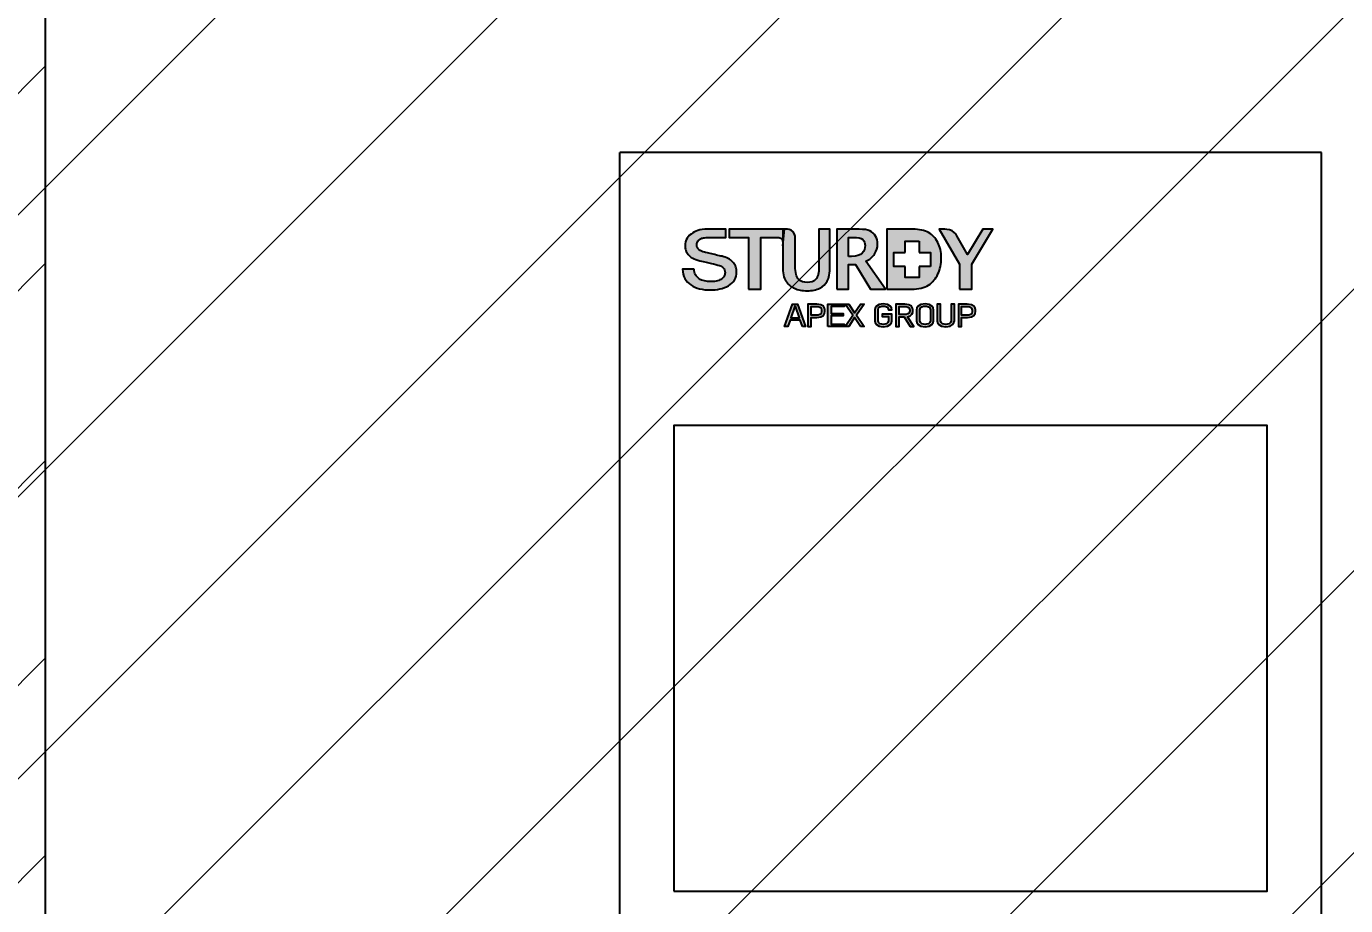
# Model space of a CAD drawing. Header units: millimetres. Extents: x -358422 to 32356, y 0 to 54379.
# Drawn here: x 10722.9 to 11136.5, y 4880.3 to 5155.9 of the extents above; entities that cross this region are included whole.
import ezdxf

# ---------------------------------------------------------------- set-up
doc = ezdxf.new("R2010")
doc.units = ezdxf.units.MM
doc.header["$MEASUREMENT"] = 0
doc.linetypes.add('HIDDEN', pattern=[9.525, 6.35, -3.175])
doc.layers.get('0').update_dxf_attribs({"lineweight": 25})
for name, color, linetype, lineweight in [('D', 3, 'Continuous', 13), ('DIM', 3, 'Continuous', 9), ('H', 2, 'HIDDEN', 15)]:
    doc.layers.add(name, color=color, linetype=linetype, lineweight=lineweight)
doc.styles.add('STU25', font='isocp2.shx')
doc.dimstyles.new('STU25', dxfattribs={"dimscale": 50, "dimtxt": 2.5, "dimasz": 2, "dimexe": 0.6, "dimexo": 1, "dimgap": 1, "dimtad": 1, "dimdsep": 46, "dimtxsty": 'STU25', "dimcen": 2, "dimazin": 2, "dimtfac": 1, "dimtmove": 0, "dimatfit": 3, "dimfxl": 0, "dimtolj": 1, "dimtzin": 0, "dimarcsym": 0})

# ---------------------------------------------------------------- blocks, each defined once
blk = doc.blocks.new('*D16')
at = {"layer": 'D', "color": 0, "lineweight": -2}
for p, q in [((10678.92, 5341.33), (9453.13, 5341.33)), ((9483.13, 5241.33), (9483.13, 3368.33)), ((10248.14, 3268.33), (9453.13, 3268.33))]:
    blk.add_line(p, q, dxfattribs=at)
at = {"layer": 'D', "color": 0}
for points in [[(9466.46, 5241.33), (9499.79, 5241.33), (9483.13, 5341.33)], [(9466.46, 3368.33), (9499.79, 3368.33), (9483.13, 3268.33)]]:
    blk.add_solid(points, dxfattribs=at)
at = {"layer": 'Defpoints', "color": 0}
for p in [(10728.92, 5341.33), (9483.13, 3268.33), (10298.14, 3268.33)]:
    blk.add_point(p, dxfattribs=at)
at = {"layer": 'D', "color": 0, "insert": (9370.62, 4304.83), "char_height": 125, "attachment_point": 5, "rotation": 90, "style": 'STU25'}
blk.add_mtext('\\A1;2073', dxfattribs=at)

msp = doc.modelspace()

# ---------------------------------------------------------------- hatches: boundary and pattern name
h = msp.add_hatch(color=256)
h.dxf.hatch_style = 2
edge = h.paths.add_edge_path()
edge.add_spline(control_points=[(10934.35, 5089.362), (10933.981, 5089.181), (10933.675, 5088.938), (10933.433, 5088.629), (10933.191, 5088.321), (10933.069, 5087.936), (10933.069, 5087.475), (10933.069, 5086.824), (10933.297, 5086.315), (10933.753, 5085.947), (10934.209, 5085.579), (10934.806, 5085.3), (10935.544, 5085.113), (10935.621, 5085.096), (10935.927, 5085.022), (10936.461, 5084.894), (10936.994, 5084.765), (10937.591, 5084.625), (10938.252, 5084.471), (10938.911, 5084.316), (10939.557, 5084.167), (10940.188, 5084.021), (10940.818, 5083.875), (10941.27, 5083.768), (10941.541, 5083.7), (10942.22, 5083.512), (10942.813, 5083.255), (10943.318, 5082.93), (10943.822, 5082.606), (10944.244, 5082.233), (10944.584, 5081.814), (10944.924, 5081.394), (10945.176, 5080.945), (10945.341, 5080.466), (10945.506, 5079.987), (10945.589, 5079.506), (10945.589, 5079.028), (10945.589, 5078.001), (10945.35, 5077.124), (10944.875, 5076.397), (10944.4, 5075.669), (10943.773, 5075.075), (10942.997, 5074.612), (10942.22, 5074.149), (10941.337, 5073.812), (10940.348, 5073.599), (10939.358, 5073.384), (10938.348, 5073.277), (10937.319, 5073.277), (10936.136, 5073.277), (10935.02, 5073.406), (10933.972, 5073.662), (10932.924, 5073.919), (10932.011, 5074.312), (10931.235, 5074.844), (10930.458, 5075.374), (10929.837, 5076.055), (10929.372, 5076.884), (10928.906, 5077.714), (10928.662, 5078.694), (10928.643, 5079.824), (10928.643, 5079.824), (10932.283, 5079.824), (10932.283, 5079.824), (10932.283, 5079.122), (10932.418, 5078.523), (10932.69, 5078.027), (10932.962, 5077.53), (10933.341, 5077.124), (10933.826, 5076.807), (10934.311, 5076.49), (10934.869, 5076.259), (10935.5, 5076.114), (10936.131, 5075.968), (10936.815, 5075.895), (10937.553, 5075.895), (10938.348, 5075.895), (10939.028, 5075.977), (10939.59, 5076.14), (10940.153, 5076.302), (10940.61, 5076.512), (10940.96, 5076.769), (10941.309, 5077.025), (10941.561, 5077.321), (10941.716, 5077.654), (10941.871, 5077.988), (10941.949, 5078.326), (10941.949, 5078.668), (10941.949, 5079.37), (10941.77, 5079.888), (10941.41, 5080.222), (10941.051, 5080.556), (10940.658, 5080.79), (10940.231, 5080.928), (10939.493, 5081.167), (10938.635, 5081.394), (10937.655, 5081.608), (10936.675, 5081.822), (10935.466, 5082.1), (10934.03, 5082.442), (10933.136, 5082.648), (10932.395, 5082.917), (10931.802, 5083.251), (10931.211, 5083.586), (10930.74, 5083.958), (10930.391, 5084.368), (10930.041, 5084.779), (10929.793, 5085.215), (10929.648, 5085.677), (10929.502, 5086.139), (10929.43, 5086.61), (10929.43, 5087.089), (10929.43, 5088.013), (10929.648, 5088.813), (10930.085, 5089.49), (10930.522, 5090.166), (10931.099, 5090.726), (10931.817, 5091.172), (10932.535, 5091.616), (10933.116, 5091.886), (10934.029, 5092.101), (10934.941, 5092.315), (10936.185, 5092.322), (10937.116, 5092.322), (10938.203, 5092.322), (10942.158, 5092.322), (10942.158, 5092.322), (10942.158, 5092.322), (10942.146, 5089.765), (10942.146, 5089.765), (10942.146, 5089.765), (10936.154, 5089.801), (10935.556, 5089.677), (10935.112, 5089.584), (10934.719, 5089.541), (10934.35, 5089.362)], knot_values=[0, 0, 0, 0, 1, 1, 1, 2, 2, 2, 3, 3, 3, 4, 4, 4, 5, 5, 5, 6, 6, 6, 7, 7, 7, 8, 8, 8, 9, 9, 9, 10, 10, 10, 11, 11, 11, 12, 12, 12, 13, 13, 13, 14, 14, 14, 15, 15, 15, 16, 16, 16, 17, 17, 17, 18, 18, 18, 19, 19, 19, 20, 20, 20, 21, 21, 21, 22, 22, 22, 23, 23, 23, 24, 24, 24, 25, 25, 25, 26, 26, 26, 27, 27, 27, 28, 28, 28, 29, 29, 29, 30, 30, 30, 31, 31, 31, 32, 32, 32, 33, 33, 33, 34, 34, 34, 35, 35, 35, 36, 36, 36, 37, 37, 37, 38, 38, 38, 39, 39, 39, 40, 40, 40, 41, 41, 41, 42, 42, 42, 43, 43, 43, 44, 44, 44, 45, 45, 45, 45], degree=3, periodic=1)
h = msp.add_hatch(color=256)
h.dxf.hatch_style = 2
edge = h.paths.add_edge_path()
edge.add_spline(control_points=[(10949.273, 5089.725), (10949.273, 5089.725), (10943.268, 5089.725), (10943.268, 5089.725), (10943.268, 5089.725), (10943.268, 5092.322), (10943.268, 5092.322), (10943.268, 5092.322), (10960.628, 5092.322), (10960.628, 5092.322), (10960.628, 5092.322), (10960.092, 5087.151), (10960.092, 5087.151), (10960.092, 5087.151), (10960.2, 5088.932), (10959.606, 5089.374), (10959.012, 5089.817), (10958.439, 5089.725), (10958.439, 5089.725), (10958.439, 5089.725), (10957.923, 5089.725), (10957.923, 5089.725), (10957.923, 5089.725), (10953.179, 5089.725), (10953.179, 5089.725), (10953.179, 5089.725), (10953.179, 5073.516), (10953.179, 5073.516), (10953.179, 5073.516), (10949.273, 5073.516), (10949.273, 5073.516), (10949.273, 5073.516), (10949.273, 5089.725), (10949.273, 5089.725)], knot_values=[0, 0, 0, 0, 1, 1, 1, 2, 2, 2, 3, 3, 3, 4, 4, 4, 5, 5, 5, 6, 6, 6, 7, 7, 7, 8, 8, 8, 9, 9, 9, 10, 10, 10, 11, 11, 11, 11], degree=3, periodic=1)
h = msp.add_hatch(color=256)
h.dxf.hatch_style = 2
edge = h.paths.add_edge_path()
edge.add_spline(control_points=[(10963.678, 5073.798), (10962.561, 5074.302), (10961.674, 5075.052), (10961.021, 5076.048), (10960.371, 5077.043), (10960.043, 5078.631), (10960.043, 5080.808), (10960.043, 5080.808), (10960.043, 5092.322), (10960.043, 5092.322), (10960.043, 5092.322), (10961.36, 5092.322), (10961.36, 5092.322), (10961.36, 5092.322), (10962.445, 5092.393), (10963.286, 5091.461), (10964.054, 5090.612), (10963.95, 5089.567), (10963.95, 5089.567), (10963.95, 5089.567), (10963.95, 5080.782), (10963.95, 5080.782), (10963.95, 5078.696), (10964.304, 5077.313), (10965.01, 5076.635), (10965.719, 5075.955), (10966.637, 5075.616), (10967.763, 5075.616), (10968.874, 5075.616), (10969.757, 5075.952), (10970.413, 5076.622), (10971.071, 5077.293), (10971.399, 5078.586), (10971.399, 5080.504), (10971.399, 5080.504), (10971.399, 5092.322), (10971.399, 5092.322), (10971.399, 5092.322), (10974.809, 5092.322), (10974.809, 5092.322), (10974.809, 5092.322), (10974.809, 5080.771), (10974.809, 5080.771), (10974.809, 5078.592), (10974.534, 5077.032), (10973.988, 5076.087), (10973.443, 5075.144), (10972.652, 5074.399), (10971.619, 5073.857), (10970.586, 5073.315), (10969.276, 5073.044), (10967.694, 5073.044), (10966.134, 5073.044), (10964.797, 5073.297), (10963.678, 5073.798)], knot_values=[0, 0, 0, 0, 1, 1, 1, 2, 2, 2, 3, 3, 3, 4, 4, 4, 5, 5, 5, 6, 6, 6, 7, 7, 7, 8, 8, 8, 9, 9, 9, 10, 10, 10, 11, 11, 11, 12, 12, 12, 13, 13, 13, 14, 14, 14, 15, 15, 15, 16, 16, 16, 17, 17, 17, 18, 18, 18, 18], degree=3, periodic=1)
h = msp.add_hatch(color=256)
h.dxf.hatch_style = 2
edge = h.paths.add_edge_path()
edge.add_spline(control_points=[(10989.767, 5087.662), (10989.767, 5086.563), (10989.446, 5085.523), (10988.813, 5084.545), (10988.178, 5083.569), (10987.281, 5082.822), (10986.123, 5082.307), (10986.123, 5082.307), (10992.258, 5073.516), (10992.258, 5073.516), (10992.258, 5073.516), (10987.501, 5073.516), (10987.501, 5073.516), (10987.501, 5073.516), (10982.815, 5081.216), (10982.815, 5081.216), (10982.815, 5081.216), (10980.69, 5081.216), (10980.69, 5081.216), (10980.69, 5081.216), (10980.69, 5073.516), (10980.69, 5073.516), (10980.69, 5073.516), (10977.012, 5073.516), (10977.012, 5073.516), (10977.012, 5073.516), (10977.012, 5092.322), (10977.012, 5092.322), (10977.012, 5092.322), (10984.041, 5092.322), (10984.041, 5092.322), (10985.482, 5092.322), (10986.576, 5092.142), (10987.33, 5091.783), (10988.081, 5091.422), (10988.676, 5090.877), (10989.112, 5090.145), (10989.547, 5089.413), (10989.767, 5088.584), (10989.767, 5087.662)], knot_values=[0, 0, 0, 0, 1, 1, 1, 2, 2, 2, 3, 3, 3, 4, 4, 4, 5, 5, 5, 6, 6, 6, 7, 7, 7, 8, 8, 8, 9, 9, 9, 10, 10, 10, 11, 11, 11, 12, 12, 12, 13, 13, 13, 13], degree=3, periodic=1)
edge = h.paths.add_edge_path()
edge.add_spline(control_points=[(10980.69, 5083.787), (10980.69, 5083.787), (10981.584, 5083.787), (10981.584, 5083.787), (10983.19, 5083.787), (10984.305, 5084.139), (10984.927, 5084.843), (10985.547, 5085.548), (10985.862, 5086.343), (10985.862, 5087.231), (10985.862, 5088.002), (10985.609, 5088.615), (10985.108, 5089.068), (10984.608, 5089.521), (10983.588, 5089.749), (10982.052, 5089.749), (10982.052, 5089.749), (10980.69, 5089.749), (10980.69, 5089.749), (10980.69, 5089.749), (10980.69, 5083.787), (10980.69, 5083.787)], knot_values=[0, 0, 0, 0, 1, 1, 1, 2, 2, 2, 3, 3, 3, 4, 4, 4, 5, 5, 5, 6, 6, 6, 7, 7, 7, 7], degree=3, periodic=1)
h = msp.add_hatch(color=256)
edge = h.paths.add_edge_path()
edge.add_spline(control_points=[(10992.613, 5073.516), (10992.613, 5073.516), (10992.613, 5092.322), (10992.613, 5092.322), (10992.613, 5092.322), (11000.704, 5092.322), (11000.704, 5092.322), (11002.873, 5092.322), (11004.56, 5091.974), (11005.765, 5091.281), (11006.974, 5090.586), (11007.935, 5089.562), (11008.65, 5088.211), (11009.366, 5086.86), (11009.724, 5085.227), (11009.724, 5083.313), (11009.724, 5081.442), (11009.383, 5079.768), (11008.7, 5078.296), (11008.02, 5076.82), (11007.028, 5075.655), (11005.723, 5074.8), (11004.419, 5073.944), (11002.63, 5073.516), (11000.362, 5073.516), (11000.362, 5073.516), (10992.613, 5073.516), (10992.613, 5073.516)], knot_values=[0, 0, 0, 0, 1, 1, 1, 2, 2, 2, 3, 3, 3, 4, 4, 4, 5, 5, 5, 6, 6, 6, 7, 7, 7, 8, 8, 8, 9, 9, 9, 9], degree=3, periodic=0)
h.paths.add_polyline_path([(11002.766, 5080.641), (11002.766, 5077.138), (10998.389, 5077.138), (10998.389, 5080.641), (10994.883, 5080.641), (10994.883, 5085.019), (10998.389, 5085.019), (10998.389, 5088.619), (11002.766, 5088.619), (11002.766, 5085.019), (11006.364, 5085.019), (11006.364, 5080.641)], flags=16)
h = msp.add_hatch(color=256)
h.dxf.hatch_style = 2
edge = h.paths.add_edge_path()
edge.add_spline(control_points=[(11015.407, 5081.395), (11015.407, 5081.395), (11009.087, 5092.322), (11009.087, 5092.322), (11009.087, 5092.322), (11010.589, 5092.322), (11010.589, 5092.322), (11010.589, 5092.322), (11012.053, 5092.385), (11013.137, 5091.822), (11014.222, 5091.258), (11014.571, 5090.304), (11014.571, 5090.304), (11014.571, 5090.304), (11017.996, 5084.386), (11017.996, 5084.386), (11017.996, 5084.386), (11022.778, 5092.322), (11022.778, 5092.322), (11022.778, 5092.322), (11025.882, 5092.322), (11025.882, 5092.322), (11025.882, 5092.322), (11019.313, 5081.419), (11019.313, 5081.419), (11019.313, 5081.419), (11019.313, 5073.516), (11019.313, 5073.516), (11019.313, 5073.516), (11015.407, 5073.516), (11015.407, 5073.516), (11015.407, 5073.516), (11015.407, 5081.395), (11015.407, 5081.395)], knot_values=[0, 0, 0, 0, 1, 1, 1, 2, 2, 2, 3, 3, 3, 4, 4, 4, 5, 5, 5, 6, 6, 6, 7, 7, 7, 8, 8, 8, 9, 9, 9, 10, 10, 10, 11, 11, 11, 11], degree=3, periodic=1)
h = msp.add_hatch(color=256)
h.paths.add_polyline_path([(10984.435, 5061.85), (10982.575, 5064.626), (10980.729, 5061.85), (10979.559, 5061.85), (10982.004, 5065.374), (10979.572, 5068.869), (10980.714, 5068.869), (10982.562, 5066.112), (10984.447, 5068.869), (10985.577, 5068.869), (10983.133, 5065.384), (10985.604, 5061.85)])
h.paths.add_polyline_path([(10974.164, 5061.85), (10974.164, 5068.869), (10979.278, 5068.869), (10979.278, 5068.121), (10975.187, 5068.121), (10975.187, 5065.935), (10978.974, 5065.935), (10978.974, 5065.187), (10975.187, 5065.187), (10975.187, 5062.598), (10979.278, 5062.598), (10979.278, 5061.85)])
h.paths.add_polyline_path([(10963.986, 5068.17), (10963.813, 5068.17), (10962.551, 5064.567), (10965.248, 5064.567)], flags=16)
h.paths.add_polyline_path([(10966.205, 5061.85), (10965.514, 5063.829), (10962.312, 5063.829), (10961.595, 5061.85), (10960.572, 5061.85), (10963.043, 5068.869), (10964.703, 5068.869), (10967.215, 5061.85)])
edge = h.paths.add_edge_path()
edge.add_spline(control_points=[(11004.646, 5061.761), (11002.56, 5061.761), (11001.974, 5063.001), (11001.974, 5063.651), (11001.974, 5063.651), (11001.974, 5067.077), (11001.974, 5067.077), (11001.974, 5067.707), (11002.519, 5068.937), (11004.658, 5068.937), (11006.731, 5068.937), (11007.328, 5067.707), (11007.328, 5067.067), (11007.328, 5067.067), (11007.328, 5063.642), (11007.328, 5063.642), (11007.328, 5062.992), (11006.771, 5061.761), (11004.646, 5061.761)], knot_values=[0, 0, 0, 0, 1, 1, 1, 2, 2, 2, 3, 3, 3, 4, 4, 4, 5, 5, 5, 6, 6, 6, 6], degree=3, periodic=0)
edge = h.paths.add_edge_path()
edge.add_spline(control_points=[(10970.736, 5064.616), (10970.736, 5064.616), (10968.903, 5064.616), (10968.903, 5064.616), (10968.903, 5064.616), (10968.903, 5061.85), (10968.903, 5061.85), (10968.903, 5061.85), (10967.879, 5061.85), (10967.879, 5061.85), (10967.879, 5061.85), (10967.879, 5068.869), (10967.879, 5068.869), (10967.879, 5068.869), (10970.682, 5068.869), (10970.682, 5068.869), (10972.821, 5068.869), (10973.234, 5067.609), (10973.234, 5067.008), (10973.234, 5067.008), (10973.234, 5066.496), (10973.234, 5066.496), (10973.234, 5065.876), (10972.821, 5064.616), (10970.736, 5064.616)], knot_values=[0, 0, 0, 0, 1, 1, 1, 2, 2, 2, 3, 3, 3, 4, 4, 4, 5, 5, 5, 6, 6, 6, 7, 7, 7, 8, 8, 8, 8], degree=3, periodic=0)
edge = h.paths.add_edge_path(flags=16)
edge.add_spline(control_points=[(10972.211, 5066.989), (10972.211, 5067.983), (10971.214, 5068.121), (10970.656, 5068.121), (10970.656, 5068.121), (10968.903, 5068.121), (10968.903, 5068.121), (10968.903, 5068.121), (10968.903, 5065.364), (10968.903, 5065.364), (10968.903, 5065.364), (10970.682, 5065.364), (10970.682, 5065.364), (10971.241, 5065.364), (10972.211, 5065.512), (10972.211, 5066.506), (10972.211, 5066.506), (10972.211, 5066.989), (10972.211, 5066.989)], knot_values=[0, 0, 0, 0, 1, 1, 1, 2, 2, 2, 3, 3, 3, 4, 4, 4, 5, 5, 5, 6, 6, 6, 6], degree=3, periodic=0)
edge = h.paths.add_edge_path()
edge.add_spline(control_points=[(10991.53, 5061.761), (10989.444, 5061.761), (10988.873, 5063.032), (10988.873, 5063.651), (10988.873, 5063.651), (10988.873, 5067.077), (10988.873, 5067.077), (10988.873, 5067.678), (10989.418, 5068.937), (10991.557, 5068.937), (10993.629, 5068.937), (10994.226, 5067.737), (10994.226, 5067.067), (10994.226, 5067.067), (10993.205, 5067.067), (10993.205, 5067.067), (10993.205, 5068.032), (10992.089, 5068.199), (10991.557, 5068.199), (10991.012, 5068.199), (10989.896, 5068.032), (10989.896, 5067.058), (10989.896, 5067.058), (10989.896, 5063.651), (10989.896, 5063.651), (10989.896, 5062.657), (10991.012, 5062.5), (10991.557, 5062.5), (10992.089, 5062.5), (10993.205, 5062.657), (10993.205, 5063.651), (10993.205, 5063.651), (10993.205, 5064.97), (10993.205, 5064.97), (10993.205, 5064.97), (10991.251, 5064.97), (10991.251, 5064.97), (10991.251, 5064.97), (10991.251, 5065.719), (10991.251, 5065.719), (10991.251, 5065.719), (10994.226, 5065.719), (10994.226, 5065.719), (10994.226, 5065.719), (10994.226, 5063.642), (10994.226, 5063.642), (10994.226, 5063.021), (10993.643, 5061.761), (10991.53, 5061.761)], knot_values=[0, 0, 0, 0, 1, 1, 1, 2, 2, 2, 3, 3, 3, 4, 4, 4, 5, 5, 5, 6, 6, 6, 7, 7, 7, 8, 8, 8, 9, 9, 9, 10, 10, 10, 11, 11, 11, 12, 12, 12, 13, 13, 13, 14, 14, 14, 15, 15, 15, 16, 16, 16, 16], degree=3, periodic=0)
edge = h.paths.add_edge_path(flags=17)
edge.add_spline(control_points=[(10999.835, 5066.989), (10999.835, 5067.983), (10998.826, 5068.121), (10998.267, 5068.121), (10998.267, 5068.121), (10996.513, 5068.121), (10996.513, 5068.121), (10996.513, 5068.121), (10996.513, 5065.561), (10996.513, 5065.561), (10996.513, 5065.561), (10998.294, 5065.561), (10998.294, 5065.561), (10998.852, 5065.561), (10999.835, 5065.709), (10999.835, 5066.693), (10999.835, 5066.693), (10999.835, 5066.989), (10999.835, 5066.989)], knot_values=[0, 0, 0, 0, 1, 1, 1, 2, 2, 2, 3, 3, 3, 4, 4, 4, 5, 5, 5, 6, 6, 6, 6], degree=3, periodic=0)
edge = h.paths.add_edge_path()
edge.add_spline(control_points=[(10999.927, 5061.85), (10999.927, 5061.85), (10998.068, 5064.813), (10998.068, 5064.813), (10998.068, 5064.813), (10996.513, 5064.813), (10996.513, 5064.813), (10996.513, 5064.813), (10996.513, 5061.85), (10996.513, 5061.85), (10996.513, 5061.85), (10995.491, 5061.85), (10995.491, 5061.85), (10995.491, 5061.85), (10995.491, 5068.869), (10995.491, 5068.869), (10995.491, 5068.869), (10998.294, 5068.869), (10998.294, 5068.869), (11000.432, 5068.869), (11000.858, 5067.619), (11000.858, 5067.018), (11000.858, 5067.018), (11000.858, 5066.684), (11000.858, 5066.684), (11000.858, 5066.161), (11000.538, 5065.187), (10999.143, 5064.882), (10999.143, 5064.882), (11001.083, 5061.85), (11001.083, 5061.85), (11001.083, 5061.85), (10999.927, 5061.85), (10999.927, 5061.85)], knot_values=[0, 0, 0, 0, 1, 1, 1, 2, 2, 2, 3, 3, 3, 4, 4, 4, 5, 5, 5, 6, 6, 6, 7, 7, 7, 8, 8, 8, 9, 9, 9, 10, 10, 10, 11, 11, 11, 11], degree=3, periodic=0)
edge = h.paths.add_edge_path()
edge.add_spline(control_points=[(11017.946, 5064.616), (11017.946, 5064.616), (11016.111, 5064.616), (11016.111, 5064.616), (11016.111, 5064.616), (11016.111, 5061.85), (11016.111, 5061.85), (11016.111, 5061.85), (11015.089, 5061.85), (11015.089, 5061.85), (11015.089, 5061.85), (11015.089, 5068.869), (11015.089, 5068.869), (11015.089, 5068.869), (11017.892, 5068.869), (11017.892, 5068.869), (11020.032, 5068.869), (11020.443, 5067.609), (11020.443, 5067.008), (11020.443, 5067.008), (11020.443, 5066.496), (11020.443, 5066.496), (11020.443, 5065.876), (11020.032, 5064.616), (11017.946, 5064.616)], knot_values=[0, 0, 0, 0, 1, 1, 1, 2, 2, 2, 3, 3, 3, 4, 4, 4, 5, 5, 5, 6, 6, 6, 7, 7, 7, 8, 8, 8, 8], degree=3, periodic=0)
edge = h.paths.add_edge_path()
edge.add_spline(control_points=[(11011.157, 5061.761), (11009.004, 5061.761), (11008.458, 5062.992), (11008.458, 5063.651), (11008.458, 5063.651), (11008.458, 5068.869), (11008.458, 5068.869), (11008.458, 5068.869), (11009.481, 5068.869), (11009.481, 5068.869), (11009.481, 5068.869), (11009.481, 5063.651), (11009.481, 5063.651), (11009.481, 5062.657), (11010.611, 5062.5), (11011.142, 5062.5), (11011.686, 5062.5), (11012.803, 5062.657), (11012.803, 5063.651), (11012.803, 5063.651), (11012.803, 5068.869), (11012.803, 5068.869), (11012.803, 5068.869), (11013.826, 5068.869), (11013.826, 5068.869), (11013.826, 5068.869), (11013.826, 5063.642), (11013.826, 5063.642), (11013.826, 5062.982), (11013.294, 5061.761), (11011.157, 5061.761)], knot_values=[0, 0, 0, 0, 1, 1, 1, 2, 2, 2, 3, 3, 3, 4, 4, 4, 5, 5, 5, 6, 6, 6, 7, 7, 7, 8, 8, 8, 9, 9, 9, 10, 10, 10, 10], degree=3, periodic=0)
edge = h.paths.add_edge_path(flags=17)
edge.add_spline(control_points=[(11006.306, 5067.058), (11006.306, 5068.041), (11005.189, 5068.199), (11004.658, 5068.199), (11004.114, 5068.199), (11002.998, 5068.041), (11002.998, 5067.058), (11002.998, 5067.058), (11002.998, 5063.651), (11002.998, 5063.651), (11002.998, 5062.657), (11004.114, 5062.5), (11004.658, 5062.5), (11005.189, 5062.5), (11006.306, 5062.657), (11006.306, 5063.651), (11006.306, 5063.651), (11006.306, 5067.058), (11006.306, 5067.058)], knot_values=[0, 0, 0, 0, 1, 1, 1, 2, 2, 2, 3, 3, 3, 4, 4, 4, 5, 5, 5, 6, 6, 6, 6], degree=3, periodic=0)
edge = h.paths.add_edge_path(flags=16)
edge.add_spline(control_points=[(11019.42, 5066.989), (11019.42, 5067.983), (11018.423, 5068.121), (11017.865, 5068.121), (11017.865, 5068.121), (11016.111, 5068.121), (11016.111, 5068.121), (11016.111, 5068.121), (11016.111, 5065.364), (11016.111, 5065.364), (11016.111, 5065.364), (11017.892, 5065.364), (11017.892, 5065.364), (11018.45, 5065.364), (11019.42, 5065.512), (11019.42, 5066.506), (11019.42, 5066.506), (11019.42, 5066.989), (11019.42, 5066.989)], knot_values=[0, 0, 0, 0, 1, 1, 1, 2, 2, 2, 3, 3, 3, 4, 4, 4, 5, 5, 5, 6, 6, 6, 6], degree=3, periodic=0)
at = {"layer": 'DIM'}
h = msp.add_hatch(dxfattribs=at)
h.set_pattern_fill('ANSI31', color=256, scale=350, style=0)
h.set_pattern_definition([(45, (-19603.777, -2234.737), (-30.93592, 30.93592), [])])
h.paths.add_polyline_path([(10728.92, 5341.335), (10728.92, 3268.335), (10298.136, 3268.335), (10298.136, 5055.269), (9628.92, 5055.269), (9628.92, 6518.335), (13568.92, 6518.335), (13568.92, 5055.269), (12899.705, 5055.269), (12899.705, 3268.335), (12468.92, 3268.335), (12468.92, 5341.335)])
edge = h.paths.add_edge_path(flags=16)
edge.add_line((12468.92, 3291.335), (12468.92, 3268.335))
edge.add_line((10728.92, 3291.335), (10728.92, 3268.335))
at = {"layer": 'H', "ltscale": 4}
h = msp.add_hatch(dxfattribs=at)
h.set_pattern_fill('ANSI31', color=256, scale=500, style=0)
h.set_pattern_definition([(45, (4878.89, 20733.76), (-44.19417, 44.19417), [])])
h.paths.add_polyline_path([(13618.92, 6518.335), (13568.92, 6518.335)], flags=16)
h.paths.add_polyline_path([(13618.92, 6518.335), (13568.92, 6518.335)], flags=0)
h.paths.add_polyline_path([(13618.92, 6518.335), (13568.92, 6518.335)], flags=0)
h.paths.add_polyline_path([(13618.92, 6518.335), (13568.92, 6518.335)], flags=0)
h.paths.add_polyline_path([(13618.92, 6518.335), (13568.92, 6518.335)], flags=0)
h.paths.add_polyline_path([(13618.92, 6518.335), (13568.92, 6518.335)], flags=0)
h.paths.add_polyline_path([(13618.92, 6518.335), (13568.92, 6518.335)], flags=0)
h.paths.add_polyline_path([(13618.92, 6518.335), (13568.92, 6518.335)], flags=0)
edge = h.paths.add_edge_path()
edge.add_line((9628.92, 3268.335), (9628.92, 6518.335))
edge.add_line((9578.92, 3218.335), (9578.92, 6518.335))
edge.add_line((9628.92, 3268.335), (13568.92, 3268.335))
edge.add_line((9578.92, 3218.335), (13618.92, 3218.335))
edge.add_line((13618.92, 6518.335), (13568.92, 6518.335))
edge.add_line((13568.92, 5268.335), (13568.92, 5278.335))
edge.add_line((13568.92, 3268.335), (13568.92, 6518.335))
edge.add_line((13618.92, 3218.335), (13618.92, 6518.335))

# ---------------------------------------------------------------- linework, layer by layer
for p, q in [((10728.92, 3641.335), (10728.92, 5341.335)), ((10908.92, 4366.335), (10908.92, 5116.335)), ((11128.92, 5116.335), (10908.92, 5116.335)), ((11128.92, 4366.335), (11128.92, 5116.335))]:
    msp.add_line(p, q)
for points in [[(10998.389, 5085.019), (10998.389, 5088.619), (11002.766, 5088.619)], [(11002.766, 5088.619), (11002.766, 5085.019)], [(10998.389, 5080.641), (10994.883, 5080.641), (10994.883, 5085.019), (10998.389, 5085.019)], [(11002.766, 5085.019), (11006.364, 5085.019), (11006.364, 5080.641)], [(11002.766, 5080.641), (11002.766, 5077.138), (10998.389, 5077.138), (10998.389, 5080.641)], [(11006.364, 5080.641), (11002.766, 5080.641)], [(10966.205, 5061.85), (10965.514, 5063.829), (10962.312, 5063.829), (10961.595, 5061.85), (10960.572, 5061.85), (10963.043, 5068.869), (10964.703, 5068.869), (10967.215, 5061.85), (10966.205, 5061.85)], [(10963.986, 5068.17), (10963.813, 5068.17), (10962.551, 5064.567), (10965.248, 5064.567), (10963.986, 5068.17)], [(10974.164, 5061.85), (10974.164, 5068.869), (10979.278, 5068.869), (10979.278, 5068.121), (10975.187, 5068.121), (10975.187, 5065.935), (10978.974, 5065.935), (10978.974, 5065.187), (10975.187, 5065.187), (10975.187, 5062.598), (10979.278, 5062.598), (10979.278, 5061.85), (10974.164, 5061.85)], [(10984.435, 5061.85), (10982.575, 5064.626), (10980.729, 5061.85), (10979.559, 5061.85), (10982.004, 5065.374), (10979.572, 5068.869), (10980.714, 5068.869), (10982.562, 5066.112), (10984.447, 5068.869), (10985.577, 5068.869), (10983.133, 5065.384), (10985.604, 5061.85), (10984.435, 5061.85)]]:
    msp.add_lwpolyline(points)
msp.add_lwpolyline([(10925.92, 4884.835), (11111.92, 4884.835), (11111.92, 5030.835), (10925.92, 5030.835)], close=True)
for points, knots in [([(10932.283, 5079.824), (10932.283, 5079.122), (10932.418, 5078.523), (10932.69, 5078.027), (10932.962, 5077.53), (10933.341, 5077.124), (10933.826, 5076.807), (10934.311, 5076.49), (10934.869, 5076.259), (10935.5, 5076.114), (10936.131, 5075.968), (10936.815, 5075.895), (10937.553, 5075.895), (10938.348, 5075.895), (10939.028, 5075.977), (10939.59, 5076.14), (10940.153, 5076.302), (10940.61, 5076.512), (10940.96, 5076.769), (10941.309, 5077.025), (10941.561, 5077.321), (10941.716, 5077.654), (10941.871, 5077.988), (10941.949, 5078.326), (10941.949, 5078.668), (10941.949, 5079.37), (10941.77, 5079.888), (10941.41, 5080.222), (10941.051, 5080.556), (10940.658, 5080.79), (10940.231, 5080.928), (10939.493, 5081.167), (10938.635, 5081.394), (10937.655, 5081.608), (10936.675, 5081.822), (10935.466, 5082.1), (10934.03, 5082.442), (10933.136, 5082.648), (10932.395, 5082.917), (10931.802, 5083.251), (10931.211, 5083.586), (10930.74, 5083.958), (10930.391, 5084.368), (10930.041, 5084.779), (10929.793, 5085.215), (10929.648, 5085.677), (10929.502, 5086.139), (10929.43, 5086.61), (10929.43, 5087.089), (10929.43, 5088.013), (10929.648, 5088.813), (10930.085, 5089.49), (10930.522, 5090.166), (10931.099, 5090.726), (10931.817, 5091.172), (10932.535, 5091.616), (10933.116, 5091.886), (10934.029, 5092.101), (10934.941, 5092.315), (10936.185, 5092.322), (10937.116, 5092.322), (10938.203, 5092.322), (10942.158, 5092.322), (10942.158, 5092.322), (10942.158, 5092.322), (10942.146, 5089.765), (10942.146, 5089.765), (10942.146, 5089.765), (10936.154, 5089.801), (10935.556, 5089.677), (10935.112, 5089.584), (10934.719, 5089.541), (10934.35, 5089.362), (10933.981, 5089.181), (10933.675, 5088.938), (10933.433, 5088.629), (10933.191, 5088.321), (10933.069, 5087.936), (10933.069, 5087.475), (10933.069, 5086.824), (10933.297, 5086.315), (10933.753, 5085.947), (10934.209, 5085.579), (10934.806, 5085.3), (10935.544, 5085.113), (10935.621, 5085.096), (10935.927, 5085.022), (10936.461, 5084.894), (10936.994, 5084.765), (10937.591, 5084.625), (10938.252, 5084.471), (10938.911, 5084.316), (10939.557, 5084.167), (10940.188, 5084.021), (10940.818, 5083.875), (10941.27, 5083.768), (10941.541, 5083.7), (10942.22, 5083.512), (10942.813, 5083.255), (10943.318, 5082.93), (10943.822, 5082.606), (10944.244, 5082.233), (10944.584, 5081.814), (10944.924, 5081.394), (10945.176, 5080.945), (10945.341, 5080.466), (10945.506, 5079.987), (10945.589, 5079.506), (10945.589, 5079.028), (10945.589, 5078.001), (10945.35, 5077.124), (10944.875, 5076.397), (10944.4, 5075.669), (10943.773, 5075.075), (10942.997, 5074.612), (10942.22, 5074.149), (10941.337, 5073.812), (10940.348, 5073.599), (10939.358, 5073.384), (10938.348, 5073.277), (10937.319, 5073.277), (10936.136, 5073.277), (10935.02, 5073.406), (10933.972, 5073.662), (10932.924, 5073.919), (10932.011, 5074.312), (10931.235, 5074.844), (10930.458, 5075.374), (10929.837, 5076.055), (10929.372, 5076.884), (10928.906, 5077.714), (10928.662, 5078.694), (10928.643, 5079.824), (10928.643, 5079.824), (10932.283, 5079.824), (10932.283, 5079.824)], [0, 0, 0, 0, 1, 1, 1, 2, 2, 2, 3, 3, 3, 4, 4, 4, 5, 5, 5, 6, 6, 6, 7, 7, 7, 8, 8, 8, 9, 9, 9, 10, 10, 10, 11, 11, 11, 12, 12, 12, 13, 13, 13, 14, 14, 14, 15, 15, 15, 16, 16, 16, 17, 17, 17, 18, 18, 18, 19, 19, 19, 20, 20, 20, 21, 21, 21, 22, 22, 22, 23, 23, 23, 24, 24, 24, 25, 25, 25, 26, 26, 26, 27, 27, 27, 28, 28, 28, 29, 29, 29, 30, 30, 30, 31, 31, 31, 32, 32, 32, 33, 33, 33, 34, 34, 34, 35, 35, 35, 36, 36, 36, 37, 37, 37, 38, 38, 38, 39, 39, 39, 40, 40, 40, 41, 41, 41, 42, 42, 42, 43, 43, 43, 44, 44, 44, 45, 45, 45, 45]), ([(10949.273, 5073.516), (10949.273, 5073.516), (10949.273, 5089.725), (10949.273, 5089.725), (10949.273, 5089.725), (10943.268, 5089.725), (10943.268, 5089.725), (10943.268, 5089.725), (10943.268, 5092.322), (10943.268, 5092.322), (10943.268, 5092.322), (10960.628, 5092.322), (10960.628, 5092.322), (10960.628, 5092.322), (10960.092, 5087.151), (10960.092, 5087.151), (10960.092, 5087.151), (10960.2, 5088.932), (10959.606, 5089.374), (10959.012, 5089.817), (10958.439, 5089.725), (10958.439, 5089.725), (10958.439, 5089.725), (10957.923, 5089.725), (10957.923, 5089.725), (10957.923, 5089.725), (10953.179, 5089.725), (10953.179, 5089.725), (10953.179, 5089.725), (10953.179, 5073.516), (10953.179, 5073.516), (10953.179, 5073.516), (10949.273, 5073.516), (10949.273, 5073.516)], [0, 0, 0, 0, 1, 1, 1, 2, 2, 2, 3, 3, 3, 4, 4, 4, 5, 5, 5, 6, 6, 6, 7, 7, 7, 8, 8, 8, 9, 9, 9, 10, 10, 10, 11, 11, 11, 11]), ([(10960.043, 5092.322), (10960.043, 5092.322), (10961.36, 5092.322), (10961.36, 5092.322), (10961.36, 5092.322), (10962.445, 5092.393), (10963.286, 5091.461), (10964.054, 5090.612), (10963.95, 5089.567), (10963.95, 5089.567), (10963.95, 5089.567), (10963.95, 5080.782), (10963.95, 5080.782), (10963.95, 5078.696), (10964.304, 5077.313), (10965.01, 5076.635), (10965.719, 5075.955), (10966.637, 5075.616), (10967.763, 5075.616), (10968.874, 5075.616), (10969.757, 5075.952), (10970.413, 5076.622), (10971.071, 5077.293), (10971.399, 5078.586), (10971.399, 5080.504), (10971.399, 5080.504), (10971.399, 5092.322), (10971.399, 5092.322), (10971.399, 5092.322), (10974.809, 5092.322), (10974.809, 5092.322), (10974.809, 5092.322), (10974.809, 5080.771), (10974.809, 5080.771), (10974.809, 5078.592), (10974.534, 5077.032), (10973.988, 5076.087), (10973.443, 5075.144), (10972.652, 5074.399), (10971.619, 5073.857), (10970.586, 5073.315), (10969.276, 5073.044), (10967.694, 5073.044), (10966.134, 5073.044), (10964.797, 5073.297), (10963.678, 5073.798), (10962.561, 5074.302), (10961.674, 5075.052), (10961.021, 5076.048), (10960.371, 5077.043), (10960.043, 5078.631), (10960.043, 5080.808), (10960.043, 5080.808), (10960.043, 5092.322), (10960.043, 5092.322)], [0, 0, 0, 0, 1, 1, 1, 2, 2, 2, 3, 3, 3, 4, 4, 4, 5, 5, 5, 6, 6, 6, 7, 7, 7, 8, 8, 8, 9, 9, 9, 10, 10, 10, 11, 11, 11, 12, 12, 12, 13, 13, 13, 14, 14, 14, 15, 15, 15, 16, 16, 16, 17, 17, 17, 18, 18, 18, 18]), ([(10977.012, 5073.516), (10977.012, 5073.516), (10977.012, 5092.322), (10977.012, 5092.322), (10977.012, 5092.322), (10984.041, 5092.322), (10984.041, 5092.322), (10985.482, 5092.322), (10986.576, 5092.142), (10987.33, 5091.783), (10988.081, 5091.422), (10988.676, 5090.877), (10989.112, 5090.145), (10989.547, 5089.413), (10989.767, 5088.584), (10989.767, 5087.662), (10989.767, 5086.563), (10989.446, 5085.523), (10988.813, 5084.545), (10988.178, 5083.569), (10987.281, 5082.822), (10986.123, 5082.307), (10986.123, 5082.307), (10992.258, 5073.516), (10992.258, 5073.516), (10992.258, 5073.516), (10987.501, 5073.516), (10987.501, 5073.516), (10987.501, 5073.516), (10982.815, 5081.216), (10982.815, 5081.216), (10982.815, 5081.216), (10980.69, 5081.216), (10980.69, 5081.216), (10980.69, 5081.216), (10980.69, 5073.516), (10980.69, 5073.516), (10980.69, 5073.516), (10977.012, 5073.516), (10977.012, 5073.516)], [0, 0, 0, 0, 1, 1, 1, 2, 2, 2, 3, 3, 3, 4, 4, 4, 5, 5, 5, 6, 6, 6, 7, 7, 7, 8, 8, 8, 9, 9, 9, 10, 10, 10, 11, 11, 11, 12, 12, 12, 13, 13, 13, 13]), ([(10992.613, 5073.516), (10992.613, 5073.516), (10992.613, 5092.322), (10992.613, 5092.322), (10992.613, 5092.322), (11000.704, 5092.322), (11000.704, 5092.322), (11002.873, 5092.322), (11004.56, 5091.974), (11005.765, 5091.281), (11006.974, 5090.586), (11007.935, 5089.562), (11008.65, 5088.211), (11009.366, 5086.86), (11009.724, 5085.227), (11009.724, 5083.313), (11009.724, 5081.442), (11009.383, 5079.768), (11008.7, 5078.296), (11008.02, 5076.82), (11007.028, 5075.655), (11005.723, 5074.8), (11004.419, 5073.944), (11002.63, 5073.516), (11000.362, 5073.516), (11000.362, 5073.516), (10992.613, 5073.516), (10992.613, 5073.516)], [0, 0, 0, 0, 1, 1, 1, 2, 2, 2, 3, 3, 3, 4, 4, 4, 5, 5, 5, 6, 6, 6, 7, 7, 7, 8, 8, 8, 9, 9, 9, 9]), ([(11015.407, 5073.516), (11015.407, 5073.516), (11015.407, 5081.395), (11015.407, 5081.395), (11015.407, 5081.395), (11009.087, 5092.322), (11009.087, 5092.322), (11009.087, 5092.322), (11010.589, 5092.322), (11010.589, 5092.322), (11010.589, 5092.322), (11012.053, 5092.385), (11013.137, 5091.822), (11014.222, 5091.258), (11014.571, 5090.304), (11014.571, 5090.304), (11014.571, 5090.304), (11017.996, 5084.386), (11017.996, 5084.386), (11017.996, 5084.386), (11022.778, 5092.322), (11022.778, 5092.322), (11022.778, 5092.322), (11025.882, 5092.322), (11025.882, 5092.322), (11025.882, 5092.322), (11019.313, 5081.419), (11019.313, 5081.419), (11019.313, 5081.419), (11019.313, 5073.516), (11019.313, 5073.516), (11019.313, 5073.516), (11015.407, 5073.516), (11015.407, 5073.516)], [0, 0, 0, 0, 1, 1, 1, 2, 2, 2, 3, 3, 3, 4, 4, 4, 5, 5, 5, 6, 6, 6, 7, 7, 7, 8, 8, 8, 9, 9, 9, 10, 10, 10, 11, 11, 11, 11]), ([(10980.69, 5083.787), (10980.69, 5083.787), (10981.584, 5083.787), (10981.584, 5083.787), (10983.19, 5083.787), (10984.305, 5084.139), (10984.927, 5084.843), (10985.547, 5085.548), (10985.862, 5086.343), (10985.862, 5087.231), (10985.862, 5088.002), (10985.609, 5088.615), (10985.108, 5089.068), (10984.608, 5089.521), (10983.588, 5089.749), (10982.052, 5089.749), (10982.052, 5089.749), (10980.69, 5089.749), (10980.69, 5089.749), (10980.69, 5089.749), (10980.69, 5083.787), (10980.69, 5083.787)], [0, 0, 0, 0, 1, 1, 1, 2, 2, 2, 3, 3, 3, 4, 4, 4, 5, 5, 5, 6, 6, 6, 7, 7, 7, 7]), ([(10970.736, 5064.616), (10970.736, 5064.616), (10968.903, 5064.616), (10968.903, 5064.616), (10968.903, 5064.616), (10968.903, 5061.85), (10968.903, 5061.85), (10968.903, 5061.85), (10967.879, 5061.85), (10967.879, 5061.85), (10967.879, 5061.85), (10967.879, 5068.869), (10967.879, 5068.869), (10967.879, 5068.869), (10970.682, 5068.869), (10970.682, 5068.869), (10972.821, 5068.869), (10973.234, 5067.609), (10973.234, 5067.008), (10973.234, 5067.008), (10973.234, 5066.496), (10973.234, 5066.496), (10973.234, 5065.876), (10972.821, 5064.616), (10970.736, 5064.616)], [0, 0, 0, 0, 1, 1, 1, 2, 2, 2, 3, 3, 3, 4, 4, 4, 5, 5, 5, 6, 6, 6, 7, 7, 7, 8, 8, 8, 8]), ([(10972.211, 5066.989), (10972.211, 5067.983), (10971.214, 5068.121), (10970.656, 5068.121), (10970.656, 5068.121), (10968.903, 5068.121), (10968.903, 5068.121), (10968.903, 5068.121), (10968.903, 5065.364), (10968.903, 5065.364), (10968.903, 5065.364), (10970.682, 5065.364), (10970.682, 5065.364), (10971.241, 5065.364), (10972.211, 5065.512), (10972.211, 5066.506), (10972.211, 5066.506), (10972.211, 5066.989), (10972.211, 5066.989)], [0, 0, 0, 0, 1, 1, 1, 2, 2, 2, 3, 3, 3, 4, 4, 4, 5, 5, 5, 6, 6, 6, 6]), ([(10991.53, 5061.761), (10989.444, 5061.761), (10988.873, 5063.032), (10988.873, 5063.651), (10988.873, 5063.651), (10988.873, 5067.077), (10988.873, 5067.077), (10988.873, 5067.678), (10989.418, 5068.937), (10991.557, 5068.937), (10993.629, 5068.937), (10994.226, 5067.737), (10994.226, 5067.067), (10994.226, 5067.067), (10993.205, 5067.067), (10993.205, 5067.067), (10993.205, 5068.032), (10992.089, 5068.199), (10991.557, 5068.199), (10991.012, 5068.199), (10989.896, 5068.032), (10989.896, 5067.058), (10989.896, 5067.058), (10989.896, 5063.651), (10989.896, 5063.651), (10989.896, 5062.657), (10991.012, 5062.5), (10991.557, 5062.5), (10992.089, 5062.5), (10993.205, 5062.657), (10993.205, 5063.651), (10993.205, 5063.651), (10993.205, 5064.97), (10993.205, 5064.97), (10993.205, 5064.97), (10991.251, 5064.97), (10991.251, 5064.97), (10991.251, 5064.97), (10991.251, 5065.719), (10991.251, 5065.719), (10991.251, 5065.719), (10994.226, 5065.719), (10994.226, 5065.719), (10994.226, 5065.719), (10994.226, 5063.642), (10994.226, 5063.642), (10994.226, 5063.021), (10993.643, 5061.761), (10991.53, 5061.761)], [0, 0, 0, 0, 1, 1, 1, 2, 2, 2, 3, 3, 3, 4, 4, 4, 5, 5, 5, 6, 6, 6, 7, 7, 7, 8, 8, 8, 9, 9, 9, 10, 10, 10, 11, 11, 11, 12, 12, 12, 13, 13, 13, 14, 14, 14, 15, 15, 15, 16, 16, 16, 16]), ([(10999.927, 5061.85), (10999.927, 5061.85), (10998.068, 5064.813), (10998.068, 5064.813), (10998.068, 5064.813), (10996.513, 5064.813), (10996.513, 5064.813), (10996.513, 5064.813), (10996.513, 5061.85), (10996.513, 5061.85), (10996.513, 5061.85), (10995.491, 5061.85), (10995.491, 5061.85), (10995.491, 5061.85), (10995.491, 5068.869), (10995.491, 5068.869), (10995.491, 5068.869), (10998.294, 5068.869), (10998.294, 5068.869), (11000.432, 5068.869), (11000.858, 5067.619), (11000.858, 5067.018), (11000.858, 5067.018), (11000.858, 5066.684), (11000.858, 5066.684), (11000.858, 5066.161), (11000.538, 5065.187), (10999.143, 5064.882), (10999.143, 5064.882), (11001.083, 5061.85), (11001.083, 5061.85), (11001.083, 5061.85), (10999.927, 5061.85), (10999.927, 5061.85)], [0, 0, 0, 0, 1, 1, 1, 2, 2, 2, 3, 3, 3, 4, 4, 4, 5, 5, 5, 6, 6, 6, 7, 7, 7, 8, 8, 8, 9, 9, 9, 10, 10, 10, 11, 11, 11, 11]), ([(10999.835, 5066.989), (10999.835, 5067.983), (10998.826, 5068.121), (10998.267, 5068.121), (10998.267, 5068.121), (10996.513, 5068.121), (10996.513, 5068.121), (10996.513, 5068.121), (10996.513, 5065.561), (10996.513, 5065.561), (10996.513, 5065.561), (10998.294, 5065.561), (10998.294, 5065.561), (10998.852, 5065.561), (10999.835, 5065.709), (10999.835, 5066.693), (10999.835, 5066.693), (10999.835, 5066.989), (10999.835, 5066.989)], [0, 0, 0, 0, 1, 1, 1, 2, 2, 2, 3, 3, 3, 4, 4, 4, 5, 5, 5, 6, 6, 6, 6]), ([(11004.646, 5061.761), (11002.56, 5061.761), (11001.974, 5063.001), (11001.974, 5063.651), (11001.974, 5063.651), (11001.974, 5067.077), (11001.974, 5067.077), (11001.974, 5067.707), (11002.519, 5068.937), (11004.658, 5068.937), (11006.731, 5068.937), (11007.328, 5067.707), (11007.328, 5067.067), (11007.328, 5067.067), (11007.328, 5063.642), (11007.328, 5063.642), (11007.328, 5062.992), (11006.771, 5061.761), (11004.646, 5061.761)], [0, 0, 0, 0, 1, 1, 1, 2, 2, 2, 3, 3, 3, 4, 4, 4, 5, 5, 5, 6, 6, 6, 6]), ([(11006.306, 5067.058), (11006.306, 5068.041), (11005.189, 5068.199), (11004.658, 5068.199), (11004.114, 5068.199), (11002.998, 5068.041), (11002.998, 5067.058), (11002.998, 5067.058), (11002.998, 5063.651), (11002.998, 5063.651), (11002.998, 5062.657), (11004.114, 5062.5), (11004.658, 5062.5), (11005.189, 5062.5), (11006.306, 5062.657), (11006.306, 5063.651), (11006.306, 5063.651), (11006.306, 5067.058), (11006.306, 5067.058)], [0, 0, 0, 0, 1, 1, 1, 2, 2, 2, 3, 3, 3, 4, 4, 4, 5, 5, 5, 6, 6, 6, 6]), ([(11011.157, 5061.761), (11009.004, 5061.761), (11008.458, 5062.992), (11008.458, 5063.651), (11008.458, 5063.651), (11008.458, 5068.869), (11008.458, 5068.869), (11008.458, 5068.869), (11009.481, 5068.869), (11009.481, 5068.869), (11009.481, 5068.869), (11009.481, 5063.651), (11009.481, 5063.651), (11009.481, 5062.657), (11010.611, 5062.5), (11011.142, 5062.5), (11011.686, 5062.5), (11012.803, 5062.657), (11012.803, 5063.651), (11012.803, 5063.651), (11012.803, 5068.869), (11012.803, 5068.869), (11012.803, 5068.869), (11013.826, 5068.869), (11013.826, 5068.869), (11013.826, 5068.869), (11013.826, 5063.642), (11013.826, 5063.642), (11013.826, 5062.982), (11013.294, 5061.761), (11011.157, 5061.761)], [0, 0, 0, 0, 1, 1, 1, 2, 2, 2, 3, 3, 3, 4, 4, 4, 5, 5, 5, 6, 6, 6, 7, 7, 7, 8, 8, 8, 9, 9, 9, 10, 10, 10, 10]), ([(11017.946, 5064.616), (11017.946, 5064.616), (11016.111, 5064.616), (11016.111, 5064.616), (11016.111, 5064.616), (11016.111, 5061.85), (11016.111, 5061.85), (11016.111, 5061.85), (11015.089, 5061.85), (11015.089, 5061.85), (11015.089, 5061.85), (11015.089, 5068.869), (11015.089, 5068.869), (11015.089, 5068.869), (11017.892, 5068.869), (11017.892, 5068.869), (11020.032, 5068.869), (11020.443, 5067.609), (11020.443, 5067.008), (11020.443, 5067.008), (11020.443, 5066.496), (11020.443, 5066.496), (11020.443, 5065.876), (11020.032, 5064.616), (11017.946, 5064.616)], [0, 0, 0, 0, 1, 1, 1, 2, 2, 2, 3, 3, 3, 4, 4, 4, 5, 5, 5, 6, 6, 6, 7, 7, 7, 8, 8, 8, 8]), ([(11019.42, 5066.989), (11019.42, 5067.983), (11018.423, 5068.121), (11017.865, 5068.121), (11017.865, 5068.121), (11016.111, 5068.121), (11016.111, 5068.121), (11016.111, 5068.121), (11016.111, 5065.364), (11016.111, 5065.364), (11016.111, 5065.364), (11017.892, 5065.364), (11017.892, 5065.364), (11018.45, 5065.364), (11019.42, 5065.512), (11019.42, 5066.506), (11019.42, 5066.506), (11019.42, 5066.989), (11019.42, 5066.989)], [0, 0, 0, 0, 1, 1, 1, 2, 2, 2, 3, 3, 3, 4, 4, 4, 5, 5, 5, 6, 6, 6, 6])]:
    msp.add_open_spline(points, degree=3, knots=knots)

# ---------------------------------------------------------------- dimensions: what is measured, and where the dimension line sits
at = {"layer": 'D'}
dim = msp.add_linear_dim(base=(9483.127, 3268.335), p1=(10728.92, 5341.335), p2=(10298.136, 3268.335), angle=90, dimstyle='STU25', dxfattribs=at)
dim.commit()
dim.dimension.update_dxf_attribs({"geometry": '*D16', "text_midpoint": (9483.127, 4304.835), "dimtype": 160})

doc.saveas('drawing.dxf')
